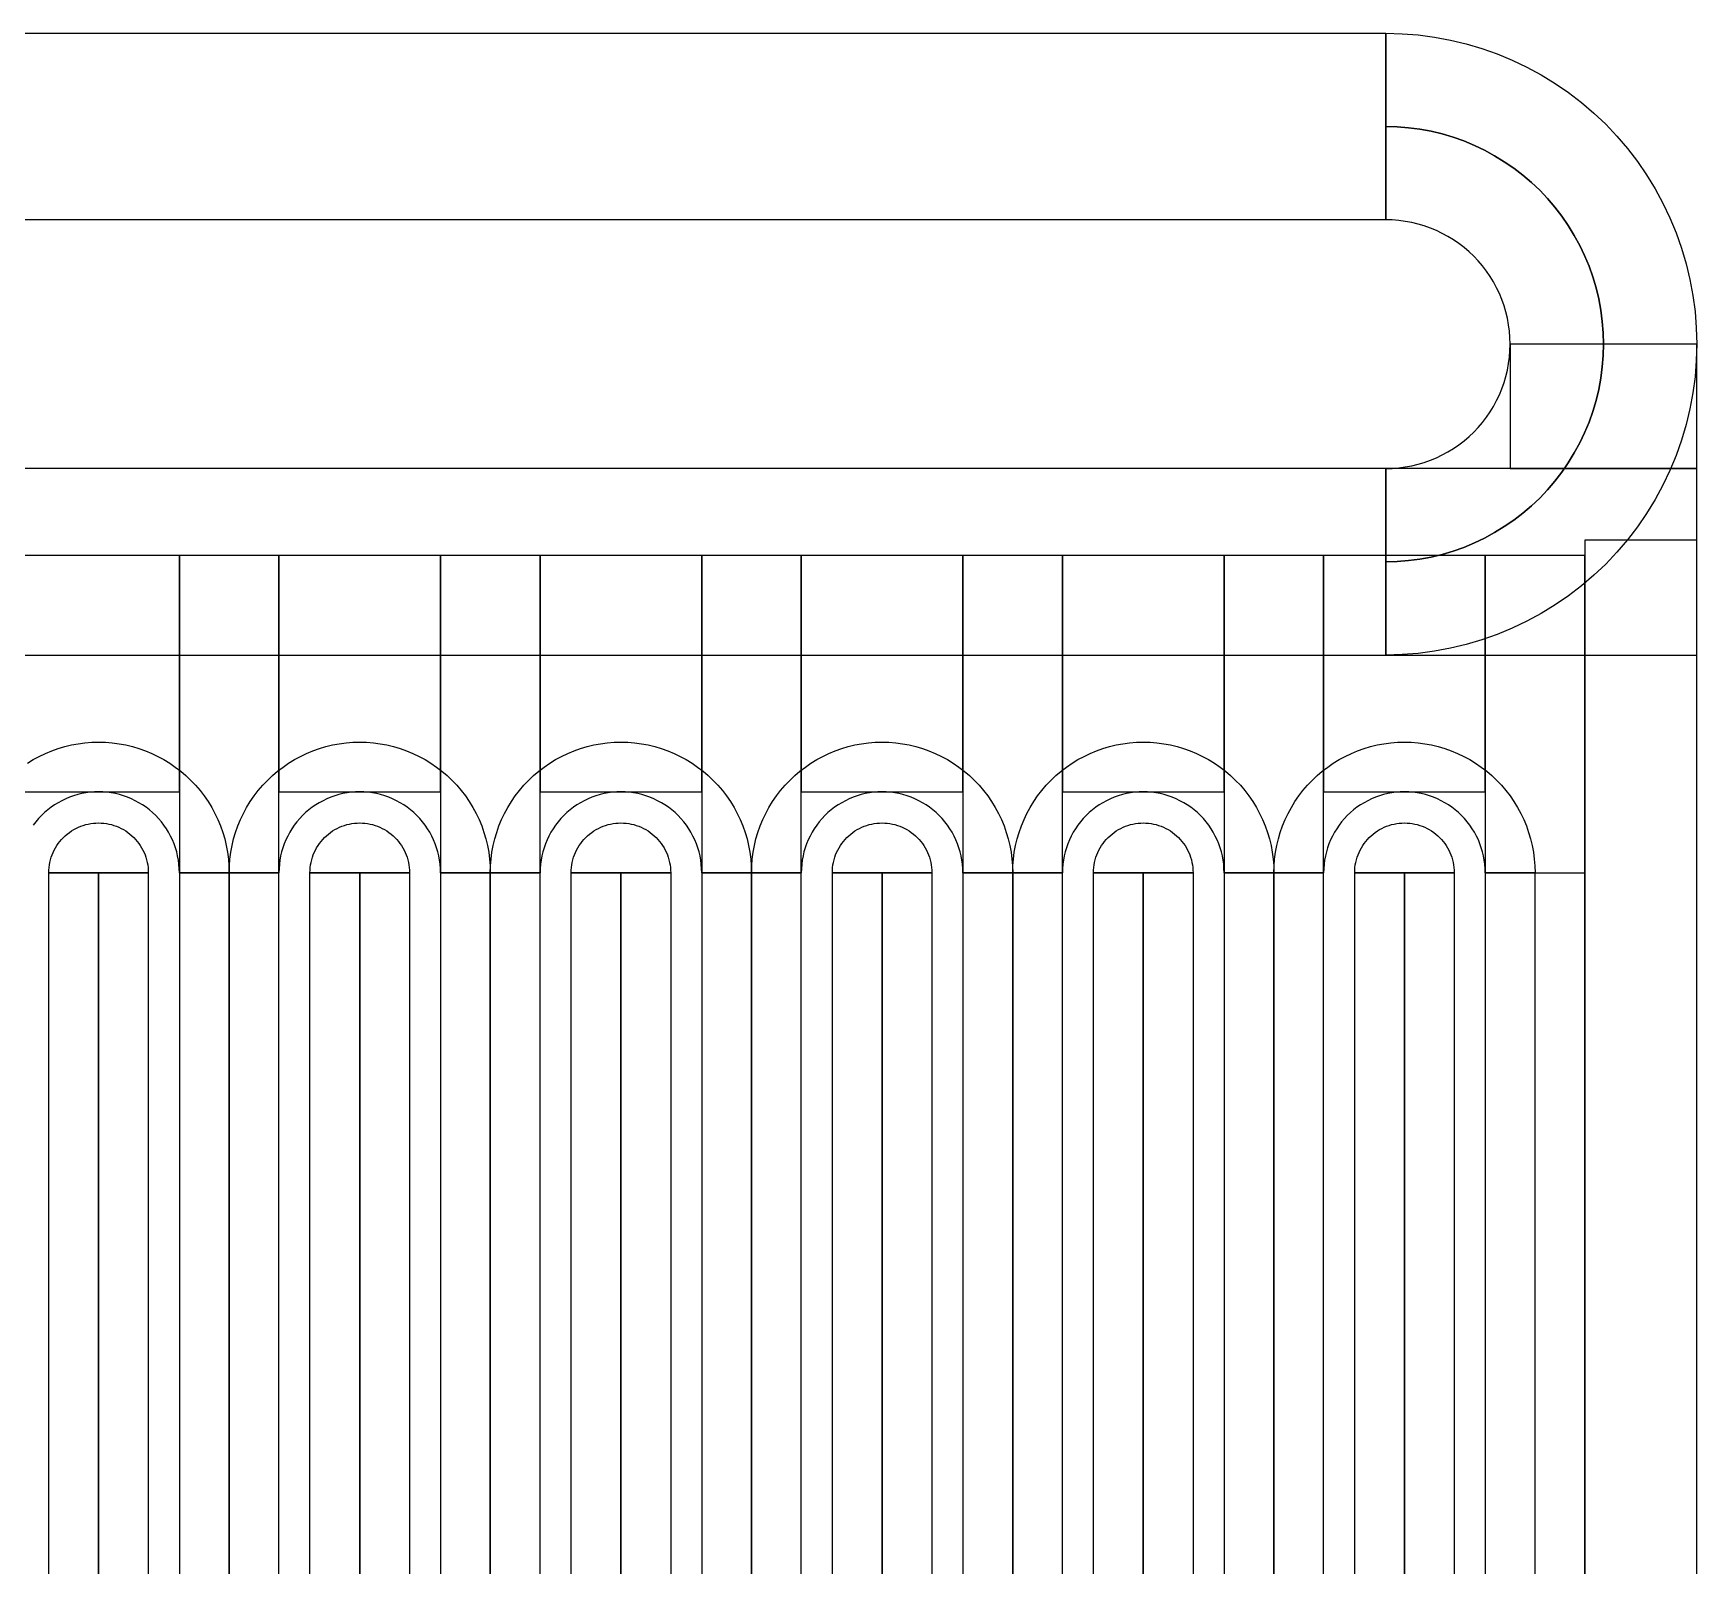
# Model space of a CAD drawing. Extents: x -21939 to 21943, y -23600 to 16600.
# Drawn here: x -13729.5 to -13462, y 5673.5 to 5920 of the extents above; entities that cross this region are included whole.
import ezdxf

# ---------------------------------------------------------------- set-up
doc = ezdxf.new("R2010")
doc.units = 0

# ---------------------------------------------------------------- blocks, each defined once
blk = doc.blocks.new('QTUNE1')
for points in [[(3788, 2190), (3450, 2190), (3450, 2220), (3788, 2220), (3788, 2190)], [(3788, 2220), (3790.62, 2219.93), (3793.23, 2219.73), (3795.82, 2219.38), (3798.4, 2218.91), (3800.94, 2218.3), (3803.45, 2217.55), (3805.92, 2216.68), (3808.34, 2215.68), (3810.7, 2214.55), (3813, 2213.3), (3815.23, 2211.93), (3817.39, 2210.45), (3819.47, 2208.86), (3821.46, 2207.16), (3823.36, 2205.36), (3825.16, 2203.46), (3826.86, 2201.47), (3828.45, 2199.39), (3829.93, 2197.23), (3831.3, 2195), (3832.55, 2192.7), (3833.68, 2190.34), (3834.68, 2187.92), (3835.55, 2185.45), (3836.3, 2182.94), (3836.91, 2180.4), (3837.38, 2177.82), (3837.73, 2175.23), (3837.93, 2172.62), (3838, 2170), (3837.93, 2167.38), (3837.73, 2164.77), (3837.38, 2162.18), (3836.91, 2159.6), (3836.3, 2157.06), (3835.55, 2154.55), (3834.68, 2152.08), (3833.68, 2149.66), (3832.55, 2147.3), (3831.3, 2145), (3829.93, 2142.77), (3828.45, 2140.61), (3826.86, 2138.53), (3825.16, 2136.54), (3823.36, 2134.64), (3821.46, 2132.84), (3819.47, 2131.14), (3817.39, 2129.55), (3815.23, 2128.07), (3813, 2126.7), (3810.7, 2125.45), (3808.34, 2124.32), (3805.92, 2123.32), (3803.45, 2122.45), (3800.94, 2121.7), (3798.4, 2121.09), (3795.82, 2120.62), (3793.23, 2120.27), (3790.62, 2120.07), (3788, 2120), (3788, 2135), (3789.83, 2135.05), (3791.66, 2135.19), (3793.48, 2135.43), (3795.28, 2135.76), (3797.06, 2136.19), (3798.82, 2136.71), (3800.54, 2137.32), (3802.24, 2138.03), (3803.89, 2138.81), (3805.5, 2139.69), (3807.06, 2140.65), (3808.57, 2141.68), (3810.03, 2142.8), (3811.42, 2143.99), (3812.75, 2145.25), (3814.01, 2146.58), (3815.2, 2147.97), (3816.32, 2149.43), (3817.35, 2150.94), (3818.31, 2152.5), (3819.19, 2154.11), (3819.97, 2155.76), (3820.68, 2157.46), (3821.29, 2159.18), (3821.81, 2160.94), (3822.24, 2162.72), (3822.57, 2164.52), (3822.81, 2166.34), (3822.95, 2168.17), (3823, 2170), (3822.95, 2171.83), (3822.81, 2173.66), (3822.57, 2175.48), (3822.24, 2177.28), (3821.81, 2179.06), (3821.29, 2180.82), (3820.68, 2182.54), (3819.97, 2184.24), (3819.19, 2185.89), (3818.31, 2187.5), (3817.35, 2189.06), (3816.32, 2190.57), (3815.2, 2192.03), (3814.01, 2193.42), (3812.75, 2194.75), (3811.42, 2196.01), (3810.03, 2197.2), (3808.57, 2198.32), (3807.06, 2199.35), (3805.5, 2200.31), (3803.89, 2201.19), (3802.24, 2201.97), (3800.54, 2202.68), (3798.82, 2203.29), (3797.06, 2203.81), (3795.28, 2204.24), (3793.48, 2204.57), (3791.66, 2204.81), (3789.83, 2204.95), (3788, 2205), (3788, 2220)], [(3788, 2205), (3789.83, 2204.95), (3791.66, 2204.81), (3793.48, 2204.57), (3795.28, 2204.24), (3797.06, 2203.81), (3798.82, 2203.29), (3800.54, 2202.68), (3802.24, 2201.97), (3803.89, 2201.19), (3805.5, 2200.31), (3807.06, 2199.35), (3808.57, 2198.32), (3810.03, 2197.2), (3811.42, 2196.01), (3812.75, 2194.75), (3814.01, 2193.42), (3815.2, 2192.03), (3816.32, 2190.57), (3817.35, 2189.06), (3818.31, 2187.5), (3819.19, 2185.89), (3819.97, 2184.24), (3820.68, 2182.54), (3821.29, 2180.82), (3821.81, 2179.06), (3822.24, 2177.28), (3822.57, 2175.48), (3822.81, 2173.66), (3822.95, 2171.83), (3823, 2170), (3822.95, 2168.17), (3822.81, 2166.34), (3822.57, 2164.52), (3822.24, 2162.72), (3821.81, 2160.94), (3821.29, 2159.18), (3820.68, 2157.46), (3819.97, 2155.76), (3819.19, 2154.11), (3818.31, 2152.5), (3817.35, 2150.94), (3816.32, 2149.43), (3815.2, 2147.97), (3814.01, 2146.58), (3812.75, 2145.25), (3811.42, 2143.99), (3810.03, 2142.8), (3808.57, 2141.68), (3807.06, 2140.65), (3805.5, 2139.69), (3803.89, 2138.81), (3802.24, 2138.03), (3800.54, 2137.32), (3798.82, 2136.71), (3797.06, 2136.19), (3795.28, 2135.76), (3793.48, 2135.43), (3791.66, 2135.19), (3789.83, 2135.05), (3788, 2135), (3788, 2150), (3789.05, 2150.03), (3790.09, 2150.11), (3791.13, 2150.25), (3792.16, 2150.44), (3793.18, 2150.68), (3794.18, 2150.98), (3795.17, 2151.33), (3796.13, 2151.73), (3797.08, 2152.18), (3798, 2152.68), (3798.89, 2153.23), (3799.76, 2153.82), (3800.59, 2154.46), (3801.38, 2155.14), (3802.14, 2155.86), (3802.86, 2156.62), (3803.54, 2157.41), (3804.18, 2158.24), (3804.77, 2159.11), (3805.32, 2160), (3805.82, 2160.92), (3806.27, 2161.87), (3806.67, 2162.83), (3807.02, 2163.82), (3807.32, 2164.82), (3807.56, 2165.84), (3807.75, 2166.87), (3807.89, 2167.91), (3807.97, 2168.95), (3808, 2170), (3807.97, 2171.05), (3807.89, 2172.09), (3807.75, 2173.13), (3807.56, 2174.16), (3807.32, 2175.18), (3807.02, 2176.18), (3806.67, 2177.17), (3806.27, 2178.13), (3805.82, 2179.08), (3805.32, 2180), (3804.77, 2180.89), (3804.18, 2181.76), (3803.54, 2182.59), (3802.86, 2183.38), (3802.14, 2184.14), (3801.38, 2184.86), (3800.59, 2185.54), (3799.76, 2186.18), (3798.89, 2186.77), (3798, 2187.32), (3797.08, 2187.82), (3796.13, 2188.27), (3795.17, 2188.67), (3794.18, 2189.02), (3793.18, 2189.32), (3792.16, 2189.56), (3791.13, 2189.75), (3790.09, 2189.89), (3789.05, 2189.97), (3788, 2190), (3788, 2205)], [(3808, 2150), (3838, 2150), (3838, 2170), (3808, 2170), (3808, 2150)], [(3788, 2150), (3450, 2150), (3450, 2120), (3788, 2120), (3788, 2150)], [(3788, 2120), (3838, 2120), (3838, 2150), (3788, 2150), (3788, 2120)], [(3838, 1955), (3838, 2138.5), (3820, 2138.5), (3820, 1955), (3838, 1955)], [(3568, 2098), (3594, 2098), (3594, 2136), (3568, 2136), (3568, 2098)], [(3594, 2085), (3610, 2085), (3610, 2136), (3594, 2136), (3594, 2085)], [(3610, 2098), (3636, 2098), (3636, 2136), (3610, 2136), (3610, 2098)], [(3636, 2085), (3652, 2085), (3652, 2136), (3636, 2136), (3636, 2085)], [(3652, 2098), (3678, 2098), (3678, 2136), (3652, 2136), (3652, 2098)], [(3678, 2085), (3694, 2085), (3694, 2136), (3678, 2136), (3678, 2085)], [(3694, 2098), (3720, 2098), (3720, 2136), (3694, 2136), (3694, 2098)], [(3720, 2085), (3736, 2085), (3736, 2136), (3720, 2136), (3720, 2085)], [(3736, 2098), (3762, 2098), (3762, 2136), (3736, 2136), (3736, 2098)], [(3762, 2085), (3778, 2085), (3778, 2136), (3762, 2136), (3762, 2085)], [(3778, 2098), (3804, 2098), (3804, 2136), (3778, 2136), (3778, 2098)], [(3804, 2085), (3820, 2085), (3820, 2136), (3804, 2136), (3804, 2085)], [(3820, 1939.5), (3820, 2136), (3804, 2136), (3804, 1939.5), (3820, 1939.5)], [(3569.56, 2102.61), (3570.5, 2103.19), (3571.47, 2103.71), (3572.46, 2104.18), (3573.47, 2104.61), (3574.51, 2104.97), (3575.56, 2105.28), (3576.63, 2105.54), (3577.71, 2105.74), (3578.8, 2105.88), (3579.9, 2105.97), (3581, 2106), (3582.1, 2105.97), (3583.2, 2105.88), (3584.29, 2105.74), (3585.37, 2105.54), (3586.44, 2105.28), (3587.49, 2104.97), (3588.53, 2104.61), (3589.54, 2104.18), (3590.53, 2103.71), (3591.5, 2103.19), (3592.44, 2102.61), (3593.34, 2101.99), (3594.22, 2101.32), (3595.05, 2100.61), (3595.85, 2099.85), (3596.61, 2099.05), (3597.32, 2098.22), (3597.99, 2097.34), (3598.61, 2096.44), (3599.19, 2095.5), (3599.71, 2094.53), (3600.18, 2093.54), (3600.61, 2092.53), (3600.97, 2091.49), (3601.28, 2090.44), (3601.54, 2089.37), (3601.74, 2088.29), (3601.88, 2087.2), (3601.97, 2086.1), (3602, 2085), (3594, 2085), (3593.98, 2085.68), (3593.93, 2086.36), (3593.84, 2087.03), (3593.72, 2087.7), (3593.56, 2088.36), (3593.36, 2089.02), (3593.14, 2089.66), (3592.88, 2090.29), (3592.58, 2090.9), (3592.26, 2091.5), (3591.9, 2092.08), (3591.52, 2092.64), (3591.1, 2093.18), (3590.66, 2093.7), (3590.19, 2094.19), (3589.7, 2094.66), (3589.18, 2095.1), (3588.64, 2095.52), (3588.08, 2095.9), (3587.5, 2096.26), (3586.9, 2096.58), (3586.29, 2096.88), (3585.66, 2097.14), (3585.02, 2097.36), (3584.36, 2097.56), (3583.7, 2097.72), (3583.03, 2097.84), (3582.36, 2097.93), (3581.68, 2097.98), (3581, 2098), (3580.32, 2097.98), (3579.64, 2097.93), (3578.97, 2097.84), (3578.3, 2097.72), (3577.64, 2097.56), (3576.98, 2097.36), (3576.34, 2097.14), (3575.71, 2096.88), (3575.1, 2096.58), (3574.5, 2096.26), (3573.92, 2095.9), (3573.36, 2095.52), (3572.82, 2095.1), (3572.3, 2094.66), (3571.81, 2094.19), (3571.34, 2093.7), (3570.9, 2093.18), (3570.48, 2092.64)], [(3602, 2085), (3602.03, 2086.1), (3602.12, 2087.2), (3602.26, 2088.29), (3602.46, 2089.37), (3602.72, 2090.44), (3603.03, 2091.49), (3603.39, 2092.53), (3603.82, 2093.54), (3604.29, 2094.53), (3604.81, 2095.5), (3605.39, 2096.44), (3606.01, 2097.34), (3606.68, 2098.22), (3607.39, 2099.05), (3608.15, 2099.85), (3608.95, 2100.61), (3609.78, 2101.32), (3610.66, 2101.99), (3611.56, 2102.61), (3612.5, 2103.19), (3613.47, 2103.71), (3614.46, 2104.18), (3615.47, 2104.61), (3616.51, 2104.97), (3617.56, 2105.28), (3618.63, 2105.54), (3619.71, 2105.74), (3620.8, 2105.88), (3621.9, 2105.97), (3623, 2106), (3624.1, 2105.97), (3625.2, 2105.88), (3626.29, 2105.74), (3627.37, 2105.54), (3628.44, 2105.28), (3629.49, 2104.97), (3630.53, 2104.61), (3631.54, 2104.18), (3632.53, 2103.71), (3633.5, 2103.19), (3634.44, 2102.61), (3635.34, 2101.99), (3636.22, 2101.32), (3637.05, 2100.61), (3637.85, 2099.85), (3638.61, 2099.05), (3639.32, 2098.22), (3639.99, 2097.34), (3640.61, 2096.44), (3641.19, 2095.5), (3641.71, 2094.53), (3642.18, 2093.54), (3642.61, 2092.53), (3642.97, 2091.49), (3643.28, 2090.44), (3643.54, 2089.37), (3643.74, 2088.29), (3643.88, 2087.2), (3643.97, 2086.1), (3644, 2085), (3636, 2085), (3635.98, 2085.68), (3635.93, 2086.36), (3635.84, 2087.03), (3635.72, 2087.7), (3635.56, 2088.36), (3635.36, 2089.02), (3635.14, 2089.66), (3634.88, 2090.29), (3634.58, 2090.9), (3634.26, 2091.5), (3633.9, 2092.08), (3633.52, 2092.64), (3633.1, 2093.18), (3632.66, 2093.7), (3632.19, 2094.19), (3631.7, 2094.66), (3631.18, 2095.1), (3630.64, 2095.52), (3630.08, 2095.9), (3629.5, 2096.26), (3628.9, 2096.58), (3628.29, 2096.88), (3627.66, 2097.14), (3627.02, 2097.36), (3626.36, 2097.56), (3625.7, 2097.72), (3625.03, 2097.84), (3624.36, 2097.93), (3623.68, 2097.98), (3623, 2098), (3622.32, 2097.98), (3621.64, 2097.93), (3620.97, 2097.84), (3620.3, 2097.72), (3619.64, 2097.56), (3618.98, 2097.36), (3618.34, 2097.14), (3617.71, 2096.88), (3617.1, 2096.58), (3616.5, 2096.26), (3615.92, 2095.9), (3615.36, 2095.52), (3614.82, 2095.1), (3614.3, 2094.66), (3613.81, 2094.19), (3613.34, 2093.7), (3612.9, 2093.18), (3612.48, 2092.64), (3612.1, 2092.08), (3611.74, 2091.5), (3611.42, 2090.9), (3611.12, 2090.29), (3610.86, 2089.66), (3610.64, 2089.02), (3610.44, 2088.36), (3610.28, 2087.7), (3610.16, 2087.03), (3610.07, 2086.36), (3610.02, 2085.68), (3610, 2085), (3602, 2085)], [(3644, 2085), (3644.03, 2086.1), (3644.12, 2087.2), (3644.26, 2088.29), (3644.46, 2089.37), (3644.72, 2090.44), (3645.03, 2091.49), (3645.39, 2092.53), (3645.82, 2093.54), (3646.29, 2094.53), (3646.81, 2095.5), (3647.39, 2096.44), (3648.01, 2097.34), (3648.68, 2098.22), (3649.39, 2099.05), (3650.15, 2099.85), (3650.95, 2100.61), (3651.78, 2101.32), (3652.66, 2101.99), (3653.56, 2102.61), (3654.5, 2103.19), (3655.47, 2103.71), (3656.46, 2104.18), (3657.47, 2104.61), (3658.51, 2104.97), (3659.56, 2105.28), (3660.63, 2105.54), (3661.71, 2105.74), (3662.8, 2105.88), (3663.9, 2105.97), (3665, 2106), (3666.1, 2105.97), (3667.2, 2105.88), (3668.29, 2105.74), (3669.37, 2105.54), (3670.44, 2105.28), (3671.49, 2104.97), (3672.53, 2104.61), (3673.54, 2104.18), (3674.53, 2103.71), (3675.5, 2103.19), (3676.44, 2102.61), (3677.34, 2101.99), (3678.22, 2101.32), (3679.05, 2100.61), (3679.85, 2099.85), (3680.61, 2099.05), (3681.32, 2098.22), (3681.99, 2097.34), (3682.61, 2096.44), (3683.19, 2095.5), (3683.71, 2094.53), (3684.18, 2093.54), (3684.61, 2092.53), (3684.97, 2091.49), (3685.28, 2090.44), (3685.54, 2089.37), (3685.74, 2088.29), (3685.88, 2087.2), (3685.97, 2086.1), (3686, 2085), (3678, 2085), (3677.98, 2085.68), (3677.93, 2086.36), (3677.84, 2087.03), (3677.72, 2087.7), (3677.56, 2088.36), (3677.36, 2089.02), (3677.14, 2089.66), (3676.88, 2090.29), (3676.58, 2090.9), (3676.26, 2091.5), (3675.9, 2092.08), (3675.52, 2092.64), (3675.1, 2093.18), (3674.66, 2093.7), (3674.19, 2094.19), (3673.7, 2094.66), (3673.18, 2095.1), (3672.64, 2095.52), (3672.08, 2095.9), (3671.5, 2096.26), (3670.9, 2096.58), (3670.29, 2096.88), (3669.66, 2097.14), (3669.02, 2097.36), (3668.36, 2097.56), (3667.7, 2097.72), (3667.03, 2097.84), (3666.36, 2097.93), (3665.68, 2097.98), (3665, 2098), (3664.32, 2097.98), (3663.64, 2097.93), (3662.97, 2097.84), (3662.3, 2097.72), (3661.64, 2097.56), (3660.98, 2097.36), (3660.34, 2097.14), (3659.71, 2096.88), (3659.1, 2096.58), (3658.5, 2096.26), (3657.92, 2095.9), (3657.36, 2095.52), (3656.82, 2095.1), (3656.3, 2094.66), (3655.81, 2094.19), (3655.34, 2093.7), (3654.9, 2093.18), (3654.48, 2092.64), (3654.1, 2092.08), (3653.74, 2091.5), (3653.42, 2090.9), (3653.12, 2090.29), (3652.86, 2089.66), (3652.64, 2089.02), (3652.44, 2088.36), (3652.28, 2087.7), (3652.16, 2087.03), (3652.07, 2086.36), (3652.02, 2085.68), (3652, 2085), (3644, 2085)], [(3686, 2085), (3686.03, 2086.1), (3686.12, 2087.2), (3686.26, 2088.29), (3686.46, 2089.37), (3686.72, 2090.44), (3687.03, 2091.49), (3687.39, 2092.53), (3687.82, 2093.54), (3688.29, 2094.53), (3688.81, 2095.5), (3689.39, 2096.44), (3690.01, 2097.34), (3690.68, 2098.22), (3691.39, 2099.05), (3692.15, 2099.85), (3692.95, 2100.61), (3693.78, 2101.32), (3694.66, 2101.99), (3695.56, 2102.61), (3696.5, 2103.19), (3697.47, 2103.71), (3698.46, 2104.18), (3699.47, 2104.61), (3700.51, 2104.97), (3701.56, 2105.28), (3702.63, 2105.54), (3703.71, 2105.74), (3704.8, 2105.88), (3705.9, 2105.97), (3707, 2106), (3708.1, 2105.97), (3709.2, 2105.88), (3710.29, 2105.74), (3711.37, 2105.54), (3712.44, 2105.28), (3713.49, 2104.97), (3714.53, 2104.61), (3715.54, 2104.18), (3716.53, 2103.71), (3717.5, 2103.19), (3718.44, 2102.61), (3719.34, 2101.99), (3720.22, 2101.32), (3721.05, 2100.61), (3721.85, 2099.85), (3722.61, 2099.05), (3723.32, 2098.22), (3723.99, 2097.34), (3724.61, 2096.44), (3725.19, 2095.5), (3725.71, 2094.53), (3726.18, 2093.54), (3726.61, 2092.53), (3726.97, 2091.49), (3727.28, 2090.44), (3727.54, 2089.37), (3727.74, 2088.29), (3727.88, 2087.2), (3727.97, 2086.1), (3728, 2085), (3720, 2085), (3719.98, 2085.68), (3719.93, 2086.36), (3719.84, 2087.03), (3719.72, 2087.7), (3719.56, 2088.36), (3719.36, 2089.02), (3719.14, 2089.66), (3718.88, 2090.29), (3718.58, 2090.9), (3718.26, 2091.5), (3717.9, 2092.08), (3717.52, 2092.64), (3717.1, 2093.18), (3716.66, 2093.7), (3716.19, 2094.19), (3715.7, 2094.66), (3715.18, 2095.1), (3714.64, 2095.52), (3714.08, 2095.9), (3713.5, 2096.26), (3712.9, 2096.58), (3712.29, 2096.88), (3711.66, 2097.14), (3711.02, 2097.36), (3710.36, 2097.56), (3709.7, 2097.72), (3709.03, 2097.84), (3708.36, 2097.93), (3707.68, 2097.98), (3707, 2098), (3706.32, 2097.98), (3705.64, 2097.93), (3704.97, 2097.84), (3704.3, 2097.72), (3703.64, 2097.56), (3702.98, 2097.36), (3702.34, 2097.14), (3701.71, 2096.88), (3701.1, 2096.58), (3700.5, 2096.26), (3699.92, 2095.9), (3699.36, 2095.52), (3698.82, 2095.1), (3698.3, 2094.66), (3697.81, 2094.19), (3697.34, 2093.7), (3696.9, 2093.18), (3696.48, 2092.64), (3696.1, 2092.08), (3695.74, 2091.5), (3695.42, 2090.9), (3695.12, 2090.29), (3694.86, 2089.66), (3694.64, 2089.02), (3694.44, 2088.36), (3694.28, 2087.7), (3694.16, 2087.03), (3694.07, 2086.36), (3694.02, 2085.68), (3694, 2085), (3686, 2085)], [(3728, 2085), (3728.03, 2086.1), (3728.12, 2087.2), (3728.26, 2088.29), (3728.46, 2089.37), (3728.72, 2090.44), (3729.03, 2091.49), (3729.39, 2092.53), (3729.82, 2093.54), (3730.29, 2094.53), (3730.81, 2095.5), (3731.39, 2096.44), (3732.01, 2097.34), (3732.68, 2098.22), (3733.39, 2099.05), (3734.15, 2099.85), (3734.95, 2100.61), (3735.78, 2101.32), (3736.66, 2101.99), (3737.56, 2102.61), (3738.5, 2103.19), (3739.47, 2103.71), (3740.46, 2104.18), (3741.47, 2104.61), (3742.51, 2104.97), (3743.56, 2105.28), (3744.63, 2105.54), (3745.71, 2105.74), (3746.8, 2105.88), (3747.9, 2105.97), (3749, 2106), (3750.1, 2105.97), (3751.2, 2105.88), (3752.29, 2105.74), (3753.37, 2105.54), (3754.44, 2105.28), (3755.49, 2104.97), (3756.53, 2104.61), (3757.54, 2104.18), (3758.53, 2103.71), (3759.5, 2103.19), (3760.44, 2102.61), (3761.34, 2101.99), (3762.22, 2101.32), (3763.05, 2100.61), (3763.85, 2099.85), (3764.61, 2099.05), (3765.32, 2098.22), (3765.99, 2097.34), (3766.61, 2096.44), (3767.19, 2095.5), (3767.71, 2094.53), (3768.18, 2093.54), (3768.61, 2092.53), (3768.97, 2091.49), (3769.28, 2090.44), (3769.54, 2089.37), (3769.74, 2088.29), (3769.88, 2087.2), (3769.97, 2086.1), (3770, 2085), (3762, 2085), (3761.98, 2085.68), (3761.93, 2086.36), (3761.84, 2087.03), (3761.72, 2087.7), (3761.56, 2088.36), (3761.36, 2089.02), (3761.14, 2089.66), (3760.88, 2090.29), (3760.58, 2090.9), (3760.26, 2091.5), (3759.9, 2092.08), (3759.52, 2092.64), (3759.1, 2093.18), (3758.66, 2093.7), (3758.19, 2094.19), (3757.7, 2094.66), (3757.18, 2095.1), (3756.64, 2095.52), (3756.08, 2095.9), (3755.5, 2096.26), (3754.9, 2096.58), (3754.29, 2096.88), (3753.66, 2097.14), (3753.02, 2097.36), (3752.36, 2097.56), (3751.7, 2097.72), (3751.03, 2097.84), (3750.36, 2097.93), (3749.68, 2097.98), (3749, 2098), (3748.32, 2097.98), (3747.64, 2097.93), (3746.97, 2097.84), (3746.3, 2097.72), (3745.64, 2097.56), (3744.98, 2097.36), (3744.34, 2097.14), (3743.71, 2096.88), (3743.1, 2096.58), (3742.5, 2096.26), (3741.92, 2095.9), (3741.36, 2095.52), (3740.82, 2095.1), (3740.3, 2094.66), (3739.81, 2094.19), (3739.34, 2093.7), (3738.9, 2093.18), (3738.48, 2092.64), (3738.1, 2092.08), (3737.74, 2091.5), (3737.42, 2090.9), (3737.12, 2090.29), (3736.86, 2089.66), (3736.64, 2089.02), (3736.44, 2088.36), (3736.28, 2087.7), (3736.16, 2087.03), (3736.07, 2086.36), (3736.02, 2085.68), (3736, 2085), (3728, 2085)], [(3770, 2085), (3770.03, 2086.1), (3770.12, 2087.2), (3770.26, 2088.29), (3770.46, 2089.37), (3770.72, 2090.44), (3771.03, 2091.49), (3771.39, 2092.53), (3771.82, 2093.54), (3772.29, 2094.53), (3772.81, 2095.5), (3773.39, 2096.44), (3774.01, 2097.34), (3774.68, 2098.22), (3775.39, 2099.05), (3776.15, 2099.85), (3776.95, 2100.61), (3777.78, 2101.32), (3778.66, 2101.99), (3779.56, 2102.61), (3780.5, 2103.19), (3781.47, 2103.71), (3782.46, 2104.18), (3783.47, 2104.61), (3784.51, 2104.97), (3785.56, 2105.28), (3786.63, 2105.54), (3787.71, 2105.74), (3788.8, 2105.88), (3789.9, 2105.97), (3791, 2106), (3792.1, 2105.97), (3793.2, 2105.88), (3794.29, 2105.74), (3795.37, 2105.54), (3796.44, 2105.28), (3797.49, 2104.97), (3798.53, 2104.61), (3799.54, 2104.18), (3800.53, 2103.71), (3801.5, 2103.19), (3802.44, 2102.61), (3803.34, 2101.99), (3804.22, 2101.32), (3805.05, 2100.61), (3805.85, 2099.85), (3806.61, 2099.05), (3807.32, 2098.22), (3807.99, 2097.34), (3808.61, 2096.44), (3809.19, 2095.5), (3809.71, 2094.53), (3810.18, 2093.54), (3810.61, 2092.53), (3810.97, 2091.49), (3811.28, 2090.44), (3811.54, 2089.37), (3811.74, 2088.29), (3811.88, 2087.2), (3811.97, 2086.1), (3812, 2085), (3804, 2085), (3803.98, 2085.68), (3803.93, 2086.36), (3803.84, 2087.03), (3803.72, 2087.7), (3803.56, 2088.36), (3803.36, 2089.02), (3803.14, 2089.66), (3802.88, 2090.29), (3802.58, 2090.9), (3802.26, 2091.5), (3801.9, 2092.08), (3801.52, 2092.64), (3801.1, 2093.18), (3800.66, 2093.7), (3800.19, 2094.19), (3799.7, 2094.66), (3799.18, 2095.1), (3798.64, 2095.52), (3798.08, 2095.9), (3797.5, 2096.26), (3796.9, 2096.58), (3796.29, 2096.88), (3795.66, 2097.14), (3795.02, 2097.36), (3794.36, 2097.56), (3793.7, 2097.72), (3793.03, 2097.84), (3792.36, 2097.93), (3791.68, 2097.98), (3791, 2098), (3790.32, 2097.98), (3789.64, 2097.93), (3788.97, 2097.84), (3788.3, 2097.72), (3787.64, 2097.56), (3786.98, 2097.36), (3786.34, 2097.14), (3785.71, 2096.88), (3785.1, 2096.58), (3784.5, 2096.26), (3783.92, 2095.9), (3783.36, 2095.52), (3782.82, 2095.1), (3782.3, 2094.66), (3781.81, 2094.19), (3781.34, 2093.7), (3780.9, 2093.18), (3780.48, 2092.64), (3780.1, 2092.08), (3779.74, 2091.5), (3779.42, 2090.9), (3779.12, 2090.29), (3778.86, 2089.66), (3778.64, 2089.02), (3778.44, 2088.36), (3778.28, 2087.7), (3778.16, 2087.03), (3778.07, 2086.36), (3778.02, 2085.68), (3778, 2085), (3770, 2085)], [(3573, 2085), (3573.01, 2085.42), (3573.04, 2085.84), (3573.1, 2086.25), (3573.17, 2086.66), (3573.27, 2087.07), (3573.39, 2087.47), (3573.53, 2087.87), (3573.69, 2088.25), (3573.87, 2088.63), (3574.07, 2089), (3574.29, 2089.36), (3574.53, 2089.7), (3574.78, 2090.03), (3575.05, 2090.35), (3575.34, 2090.66), (3575.65, 2090.95), (3575.97, 2091.22), (3576.3, 2091.47), (3576.64, 2091.71), (3577, 2091.93), (3577.37, 2092.13), (3577.75, 2092.31), (3578.13, 2092.47), (3578.53, 2092.61), (3578.93, 2092.73), (3579.34, 2092.83), (3579.75, 2092.9), (3580.16, 2092.96), (3580.58, 2092.99), (3581, 2093), (3581.42, 2092.99), (3581.84, 2092.96), (3582.25, 2092.9), (3582.66, 2092.83), (3583.07, 2092.73), (3583.47, 2092.61), (3583.87, 2092.47), (3584.25, 2092.31), (3584.63, 2092.13), (3585, 2091.93), (3585.36, 2091.71), (3585.7, 2091.47), (3586.03, 2091.22), (3586.35, 2090.95), (3586.66, 2090.66), (3586.95, 2090.35), (3587.22, 2090.03), (3587.47, 2089.7), (3587.71, 2089.36), (3587.93, 2089), (3588.13, 2088.63), (3588.31, 2088.25), (3588.47, 2087.87), (3588.61, 2087.47), (3588.73, 2087.07), (3588.83, 2086.66), (3588.9, 2086.25), (3588.96, 2085.84), (3588.99, 2085.42), (3589, 2085), (3581, 2085), (3581, 2085), (3581, 2085), (3581, 2085), (3581, 2085), (3581, 2085), (3581, 2085), (3581, 2085), (3581, 2085), (3581, 2085), (3581, 2085), (3581, 2085), (3581, 2085), (3581, 2085), (3581, 2085), (3581, 2085), (3581, 2085), (3581, 2085), (3581, 2085), (3581, 2085), (3581, 2085), (3581, 2085), (3581, 2085), (3581, 2085), (3581, 2085), (3581, 2085), (3581, 2085), (3581, 2085), (3581, 2085), (3581, 2085), (3581, 2085), (3581, 2085), (3581, 2085), (3581, 2085), (3581, 2085), (3581, 2085), (3581, 2085), (3581, 2085), (3581, 2085), (3581, 2085), (3581, 2085), (3581, 2085), (3581, 2085), (3581, 2085), (3581, 2085), (3581, 2085), (3581, 2085), (3581, 2085), (3581, 2085), (3581, 2085), (3581, 2085), (3581, 2085), (3581, 2085), (3581, 2085), (3581, 2085), (3581, 2085), (3581, 2085), (3581, 2085), (3581, 2085), (3581, 2085), (3581, 2085), (3573, 2085)], [(3615, 2085), (3615.01, 2085.42), (3615.04, 2085.84), (3615.1, 2086.25), (3615.17, 2086.66), (3615.27, 2087.07), (3615.39, 2087.47), (3615.53, 2087.87), (3615.69, 2088.25), (3615.87, 2088.63), (3616.07, 2089), (3616.29, 2089.36), (3616.53, 2089.7), (3616.78, 2090.03), (3617.05, 2090.35), (3617.34, 2090.66), (3617.65, 2090.95), (3617.97, 2091.22), (3618.3, 2091.47), (3618.64, 2091.71), (3619, 2091.93), (3619.37, 2092.13), (3619.75, 2092.31), (3620.13, 2092.47), (3620.53, 2092.61), (3620.93, 2092.73), (3621.34, 2092.83), (3621.75, 2092.9), (3622.16, 2092.96), (3622.58, 2092.99), (3623, 2093), (3623.42, 2092.99), (3623.84, 2092.96), (3624.25, 2092.9), (3624.66, 2092.83), (3625.07, 2092.73), (3625.47, 2092.61), (3625.87, 2092.47), (3626.25, 2092.31), (3626.63, 2092.13), (3627, 2091.93), (3627.36, 2091.71), (3627.7, 2091.47), (3628.03, 2091.22), (3628.35, 2090.95), (3628.66, 2090.66), (3628.95, 2090.35), (3629.22, 2090.03), (3629.47, 2089.7), (3629.71, 2089.36), (3629.93, 2089), (3630.13, 2088.63), (3630.31, 2088.25), (3630.47, 2087.87), (3630.61, 2087.47), (3630.73, 2087.07), (3630.83, 2086.66), (3630.9, 2086.25), (3630.96, 2085.84), (3630.99, 2085.42), (3631, 2085), (3623, 2085), (3623, 2085), (3623, 2085), (3623, 2085), (3623, 2085), (3623, 2085), (3623, 2085), (3623, 2085), (3623, 2085), (3623, 2085), (3623, 2085), (3623, 2085), (3623, 2085), (3623, 2085), (3623, 2085), (3623, 2085), (3623, 2085), (3623, 2085), (3623, 2085), (3623, 2085), (3623, 2085), (3623, 2085), (3623, 2085), (3623, 2085), (3623, 2085), (3623, 2085), (3623, 2085), (3623, 2085), (3623, 2085), (3623, 2085), (3623, 2085), (3623, 2085), (3623, 2085), (3623, 2085), (3623, 2085), (3623, 2085), (3623, 2085), (3623, 2085), (3623, 2085), (3623, 2085), (3623, 2085), (3623, 2085), (3623, 2085), (3623, 2085), (3623, 2085), (3623, 2085), (3623, 2085), (3623, 2085), (3623, 2085), (3623, 2085), (3623, 2085), (3623, 2085), (3623, 2085), (3623, 2085), (3623, 2085), (3623, 2085), (3623, 2085), (3623, 2085), (3623, 2085), (3623, 2085), (3623, 2085), (3615, 2085)], [(3657, 2085), (3657.01, 2085.42), (3657.04, 2085.84), (3657.1, 2086.25), (3657.17, 2086.66), (3657.27, 2087.07), (3657.39, 2087.47), (3657.53, 2087.87), (3657.69, 2088.25), (3657.87, 2088.63), (3658.07, 2089), (3658.29, 2089.36), (3658.53, 2089.7), (3658.78, 2090.03), (3659.05, 2090.35), (3659.34, 2090.66), (3659.65, 2090.95), (3659.97, 2091.22), (3660.3, 2091.47), (3660.64, 2091.71), (3661, 2091.93), (3661.37, 2092.13), (3661.75, 2092.31), (3662.13, 2092.47), (3662.53, 2092.61), (3662.93, 2092.73), (3663.34, 2092.83), (3663.75, 2092.9), (3664.16, 2092.96), (3664.58, 2092.99), (3665, 2093), (3665.42, 2092.99), (3665.84, 2092.96), (3666.25, 2092.9), (3666.66, 2092.83), (3667.07, 2092.73), (3667.47, 2092.61), (3667.87, 2092.47), (3668.25, 2092.31), (3668.63, 2092.13), (3669, 2091.93), (3669.36, 2091.71), (3669.7, 2091.47), (3670.03, 2091.22), (3670.35, 2090.95), (3670.66, 2090.66), (3670.95, 2090.35), (3671.22, 2090.03), (3671.47, 2089.7), (3671.71, 2089.36), (3671.93, 2089), (3672.13, 2088.63), (3672.31, 2088.25), (3672.47, 2087.87), (3672.61, 2087.47), (3672.73, 2087.07), (3672.83, 2086.66), (3672.9, 2086.25), (3672.96, 2085.84), (3672.99, 2085.42), (3673, 2085), (3665, 2085), (3665, 2085), (3665, 2085), (3665, 2085), (3665, 2085), (3665, 2085), (3665, 2085), (3665, 2085), (3665, 2085), (3665, 2085), (3665, 2085), (3665, 2085), (3665, 2085), (3665, 2085), (3665, 2085), (3665, 2085), (3665, 2085), (3665, 2085), (3665, 2085), (3665, 2085), (3665, 2085), (3665, 2085), (3665, 2085), (3665, 2085), (3665, 2085), (3665, 2085), (3665, 2085), (3665, 2085), (3665, 2085), (3665, 2085), (3665, 2085), (3665, 2085), (3665, 2085), (3665, 2085), (3665, 2085), (3665, 2085), (3665, 2085), (3665, 2085), (3665, 2085), (3665, 2085), (3665, 2085), (3665, 2085), (3665, 2085), (3665, 2085), (3665, 2085), (3665, 2085), (3665, 2085), (3665, 2085), (3665, 2085), (3665, 2085), (3665, 2085), (3665, 2085), (3665, 2085), (3665, 2085), (3665, 2085), (3665, 2085), (3665, 2085), (3665, 2085), (3665, 2085), (3665, 2085), (3665, 2085), (3657, 2085)], [(3699, 2085), (3699.01, 2085.42), (3699.04, 2085.84), (3699.1, 2086.25), (3699.17, 2086.66), (3699.27, 2087.07), (3699.39, 2087.47), (3699.53, 2087.87), (3699.69, 2088.25), (3699.87, 2088.63), (3700.07, 2089), (3700.29, 2089.36), (3700.53, 2089.7), (3700.78, 2090.03), (3701.05, 2090.35), (3701.34, 2090.66), (3701.65, 2090.95), (3701.97, 2091.22), (3702.3, 2091.47), (3702.64, 2091.71), (3703, 2091.93), (3703.37, 2092.13), (3703.75, 2092.31), (3704.13, 2092.47), (3704.53, 2092.61), (3704.93, 2092.73), (3705.34, 2092.83), (3705.75, 2092.9), (3706.16, 2092.96), (3706.58, 2092.99), (3707, 2093), (3707.42, 2092.99), (3707.84, 2092.96), (3708.25, 2092.9), (3708.66, 2092.83), (3709.07, 2092.73), (3709.47, 2092.61), (3709.87, 2092.47), (3710.25, 2092.31), (3710.63, 2092.13), (3711, 2091.93), (3711.36, 2091.71), (3711.7, 2091.47), (3712.03, 2091.22), (3712.35, 2090.95), (3712.66, 2090.66), (3712.95, 2090.35), (3713.22, 2090.03), (3713.47, 2089.7), (3713.71, 2089.36), (3713.93, 2089), (3714.13, 2088.63), (3714.31, 2088.25), (3714.47, 2087.87), (3714.61, 2087.47), (3714.73, 2087.07), (3714.83, 2086.66), (3714.9, 2086.25), (3714.96, 2085.84), (3714.99, 2085.42), (3715, 2085), (3707, 2085), (3707, 2085), (3707, 2085), (3707, 2085), (3707, 2085), (3707, 2085), (3707, 2085), (3707, 2085), (3707, 2085), (3707, 2085), (3707, 2085), (3707, 2085), (3707, 2085), (3707, 2085), (3707, 2085), (3707, 2085), (3707, 2085), (3707, 2085), (3707, 2085), (3707, 2085), (3707, 2085), (3707, 2085), (3707, 2085), (3707, 2085), (3707, 2085), (3707, 2085), (3707, 2085), (3707, 2085), (3707, 2085), (3707, 2085), (3707, 2085), (3707, 2085), (3707, 2085), (3707, 2085), (3707, 2085), (3707, 2085), (3707, 2085), (3707, 2085), (3707, 2085), (3707, 2085), (3707, 2085), (3707, 2085), (3707, 2085), (3707, 2085), (3707, 2085), (3707, 2085), (3707, 2085), (3707, 2085), (3707, 2085), (3707, 2085), (3707, 2085), (3707, 2085), (3707, 2085), (3707, 2085), (3707, 2085), (3707, 2085), (3707, 2085), (3707, 2085), (3707, 2085), (3707, 2085), (3707, 2085), (3699, 2085)], [(3741, 2085), (3741.01, 2085.42), (3741.04, 2085.84), (3741.1, 2086.25), (3741.17, 2086.66), (3741.27, 2087.07), (3741.39, 2087.47), (3741.53, 2087.87), (3741.69, 2088.25), (3741.87, 2088.63), (3742.07, 2089), (3742.29, 2089.36), (3742.53, 2089.7), (3742.78, 2090.03), (3743.05, 2090.35), (3743.34, 2090.66), (3743.65, 2090.95), (3743.97, 2091.22), (3744.3, 2091.47), (3744.64, 2091.71), (3745, 2091.93), (3745.37, 2092.13), (3745.75, 2092.31), (3746.13, 2092.47), (3746.53, 2092.61), (3746.93, 2092.73), (3747.34, 2092.83), (3747.75, 2092.9), (3748.16, 2092.96), (3748.58, 2092.99), (3749, 2093), (3749.42, 2092.99), (3749.84, 2092.96), (3750.25, 2092.9), (3750.66, 2092.83), (3751.07, 2092.73), (3751.47, 2092.61), (3751.87, 2092.47), (3752.25, 2092.31), (3752.63, 2092.13), (3753, 2091.93), (3753.36, 2091.71), (3753.7, 2091.47), (3754.03, 2091.22), (3754.35, 2090.95), (3754.66, 2090.66), (3754.95, 2090.35), (3755.22, 2090.03), (3755.47, 2089.7), (3755.71, 2089.36), (3755.93, 2089), (3756.13, 2088.63), (3756.31, 2088.25), (3756.47, 2087.87), (3756.61, 2087.47), (3756.73, 2087.07), (3756.83, 2086.66), (3756.9, 2086.25), (3756.96, 2085.84), (3756.99, 2085.42), (3757, 2085), (3749, 2085), (3749, 2085), (3749, 2085), (3749, 2085), (3749, 2085), (3749, 2085), (3749, 2085), (3749, 2085), (3749, 2085), (3749, 2085), (3749, 2085), (3749, 2085), (3749, 2085), (3749, 2085), (3749, 2085), (3749, 2085), (3749, 2085), (3749, 2085), (3749, 2085), (3749, 2085), (3749, 2085), (3749, 2085), (3749, 2085), (3749, 2085), (3749, 2085), (3749, 2085), (3749, 2085), (3749, 2085), (3749, 2085), (3749, 2085), (3749, 2085), (3749, 2085), (3749, 2085), (3749, 2085), (3749, 2085), (3749, 2085), (3749, 2085), (3749, 2085), (3749, 2085), (3749, 2085), (3749, 2085), (3749, 2085), (3749, 2085), (3749, 2085), (3749, 2085), (3749, 2085), (3749, 2085), (3749, 2085), (3749, 2085), (3749, 2085), (3749, 2085), (3749, 2085), (3749, 2085), (3749, 2085), (3749, 2085), (3749, 2085), (3749, 2085), (3749, 2085), (3749, 2085), (3749, 2085), (3749, 2085), (3741, 2085)], [(3783, 2085), (3783.01, 2085.42), (3783.04, 2085.84), (3783.1, 2086.25), (3783.17, 2086.66), (3783.27, 2087.07), (3783.39, 2087.47), (3783.53, 2087.87), (3783.69, 2088.25), (3783.87, 2088.63), (3784.07, 2089), (3784.29, 2089.36), (3784.53, 2089.7), (3784.78, 2090.03), (3785.05, 2090.35), (3785.34, 2090.66), (3785.65, 2090.95), (3785.97, 2091.22), (3786.3, 2091.47), (3786.64, 2091.71), (3787, 2091.93), (3787.37, 2092.13), (3787.75, 2092.31), (3788.13, 2092.47), (3788.53, 2092.61), (3788.93, 2092.73), (3789.34, 2092.83), (3789.75, 2092.9), (3790.16, 2092.96), (3790.58, 2092.99), (3791, 2093), (3791.42, 2092.99), (3791.84, 2092.96), (3792.25, 2092.9), (3792.66, 2092.83), (3793.07, 2092.73), (3793.47, 2092.61), (3793.87, 2092.47), (3794.25, 2092.31), (3794.63, 2092.13), (3795, 2091.93), (3795.36, 2091.71), (3795.7, 2091.47), (3796.03, 2091.22), (3796.35, 2090.95), (3796.66, 2090.66), (3796.95, 2090.35), (3797.22, 2090.03), (3797.47, 2089.7), (3797.71, 2089.36), (3797.93, 2089), (3798.13, 2088.63), (3798.31, 2088.25), (3798.47, 2087.87), (3798.61, 2087.47), (3798.73, 2087.07), (3798.83, 2086.66), (3798.9, 2086.25), (3798.96, 2085.84), (3798.99, 2085.42), (3799, 2085), (3791, 2085), (3791, 2085), (3791, 2085), (3791, 2085), (3791, 2085), (3791, 2085), (3791, 2085), (3791, 2085), (3791, 2085), (3791, 2085), (3791, 2085), (3791, 2085), (3791, 2085), (3791, 2085), (3791, 2085), (3791, 2085), (3791, 2085), (3791, 2085), (3791, 2085), (3791, 2085), (3791, 2085), (3791, 2085), (3791, 2085), (3791, 2085), (3791, 2085), (3791, 2085), (3791, 2085), (3791, 2085), (3791, 2085), (3791, 2085), (3791, 2085), (3791, 2085), (3791, 2085), (3791, 2085), (3791, 2085), (3791, 2085), (3791, 2085), (3791, 2085), (3791, 2085), (3791, 2085), (3791, 2085), (3791, 2085), (3791, 2085), (3791, 2085), (3791, 2085), (3791, 2085), (3791, 2085), (3791, 2085), (3791, 2085), (3791, 2085), (3791, 2085), (3791, 2085), (3791, 2085), (3791, 2085), (3791, 2085), (3791, 2085), (3791, 2085), (3791, 2085), (3791, 2085), (3791, 2085), (3791, 2085), (3783, 2085)], [(3573, 1815), (3573, 2085), (3581, 2085), (3581, 1815), (3573, 1815)], [(3589, 2085), (3589, 1815), (3581, 1815), (3581, 2085), (3589, 2085)], [(3594, 2085), (3594, 1815), (3602, 1815), (3602, 2085), (3594, 2085)], [(3610, 1815), (3610, 2085), (3602, 2085), (3602, 1815), (3610, 1815)], [(3615, 1815), (3615, 2085), (3623, 2085), (3623, 1815), (3615, 1815)], [(3631, 2085), (3631, 1815), (3623, 1815), (3623, 2085), (3631, 2085)], [(3636, 2085), (3636, 1815), (3644, 1815), (3644, 2085), (3636, 2085)], [(3652, 1815), (3652, 2085), (3644, 2085), (3644, 1815), (3652, 1815)], [(3657, 1815), (3657, 2085), (3665, 2085), (3665, 1815), (3657, 1815)], [(3673, 2085), (3673, 1815), (3665, 1815), (3665, 2085), (3673, 2085)], [(3678, 2085), (3678, 1815), (3686, 1815), (3686, 2085), (3678, 2085)], [(3694, 1815), (3694, 2085), (3686, 2085), (3686, 1815), (3694, 1815)], [(3699, 1815), (3699, 2085), (3707, 2085), (3707, 1815), (3699, 1815)], [(3715, 2085), (3715, 1815), (3707, 1815), (3707, 2085), (3715, 2085)], [(3720, 2085), (3720, 1815), (3728, 1815), (3728, 2085), (3720, 2085)], [(3736, 1815), (3736, 2085), (3728, 2085), (3728, 1815), (3736, 1815)], [(3741, 1815), (3741, 2085), (3749, 2085), (3749, 1815), (3741, 1815)], [(3757, 2085), (3757, 1815), (3749, 1815), (3749, 2085), (3757, 2085)], [(3762, 2085), (3762, 1815), (3770, 1815), (3770, 2085), (3762, 2085)], [(3778, 1815), (3778, 2085), (3770, 2085), (3770, 1815), (3778, 1815)], [(3783, 1815), (3783, 2085), (3791, 2085), (3791, 1815), (3783, 1815)], [(3799, 2085), (3799, 1815), (3791, 1815), (3791, 2085), (3799, 2085)], [(3804, 2085), (3804, 1815), (3812, 1815), (3812, 2085), (3804, 2085)]]:
    blk.add_lwpolyline(points)

msp = doc.modelspace()

# ---------------------------------------------------------------- block references
msp.add_blockref('QTUNE1', (-17300, 3700))

doc.saveas('drawing.dxf')
